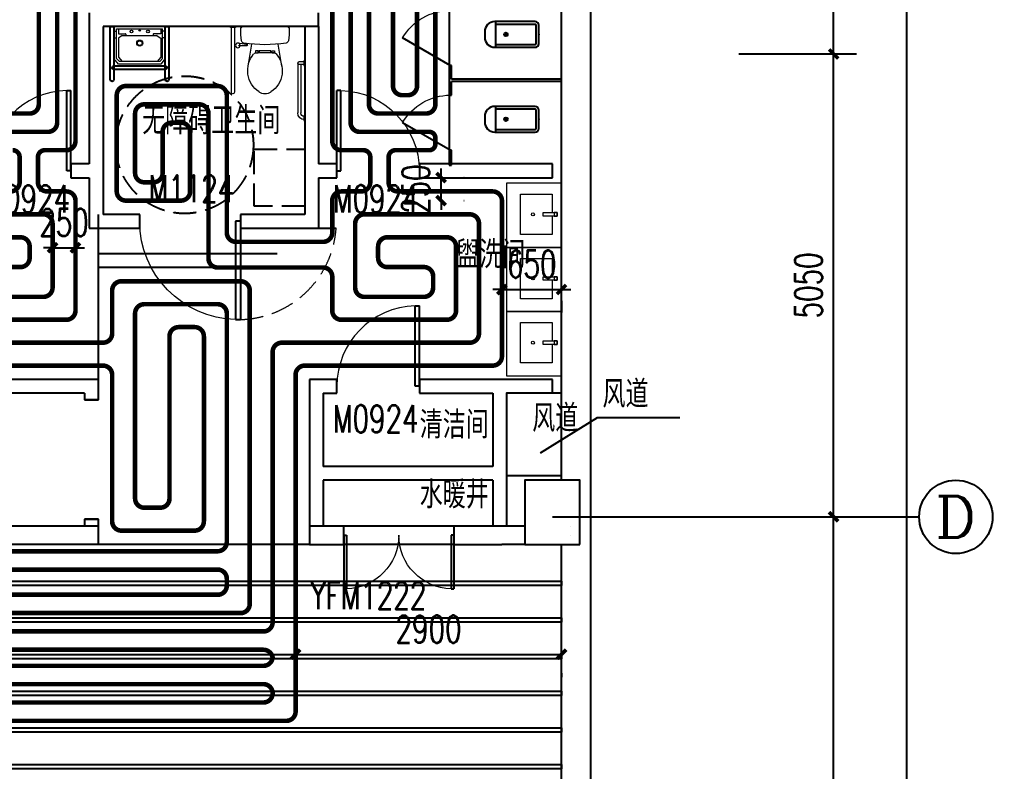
# Model space of a CAD drawing. Extents: x 2430460 to 2514560, y -608375 to -364775.
# Drawn here: x 2493671 to 2504282, y -447322 to -439117 of the extents above; entities that cross this region are included whole.
import ezdxf
from ezdxf.enums import TextEntityAlignment as Align

# ---------------------------------------------------------------- set-up
doc = ezdxf.new("R2010")
doc.units = 0
doc.header["$LTSCALE"] = 1000
doc.header["$MEASUREMENT"] = 0
doc.linetypes.add('DASH', pattern=[0.35, 0.25, -0.1])
for name, color, linetype, lineweight in [('A-FLOR-IDEN', 7, 'Continuous', 20), ('A-LVTRY', 145, 'Continuous', 20), ('洁具', 144, 'Continuous', 9)]:
    doc.layers.add(name, color=color, linetype=linetype, lineweight=lineweight)
for name, color, linetype in [('AXIS', 3, 'Continuous'), ('AXIS_TEXT', 7, 'Continuous'), ('COLUMN', 9, 'Continuous'), ('LATRINE', 6, 'Continuous'), ('LVTRY', 6, 'Continuous'), ('PIPE-地暖供', 4, 'Continuous'), ('PUB_DIM', 3, 'Continuous'), ('TH_DIM', 3, 'Continuous'), ('WALL', 9, 'Continuous'), ('WINDOW', 4, 'Continuous'), ('WINDOW_TEXT', 7, 'Continuous'), ('木龙骨', 23, 'Continuous')]:
    doc.layers.add(name, color=color, linetype=linetype)
doc.styles.add('_TCH_AXIS', font='COMPLEX', dxfattribs={"bigfont": 'GBCBIG'})
doc.styles.add('_TCH_DIM_T3', font='SIMPLEX', dxfattribs={"width": 0.705882, "bigfont": 'GBCBIG'})
doc.styles.add('_TCH_WINDOW', font='SIMPLEX', dxfattribs={"height": 3.5, "bigfont": 'GBCBIG'})
doc.styles.add('COMPLEX', font='COMPLEX')
doc.styles.add('ROS', font='simhei.ttf', dxfattribs={"width": 0.7})
doc.dimstyles.new('_TCH_ARCH&&100', dxfattribs={"dimtxt": 297.5, "dimasz": 100, "dimexe": 250, "dimexo": 300, "dimgap": 126.25, "dimtad": 1, "dimdec": 0, "dimzin": 0, "dimdsep": 46, "dimtxsty": '_TCH_DIM_T3', "dimblk": 'ARCHTICK', "dimcen": 0.09, "dimclrt": 7, "dimazin": 2, "dimtfac": 1, "dimtdec": 0, "dimtix": 1, "dimtmove": 2, "dimatfit": 3, "dimfxl": 30, "dimtolj": 1, "dimtzin": 0, "dimarcsym": 0})

# ---------------------------------------------------------------- blocks, each defined once
blk = doc.blocks.new('52')
at = {"layer": 'A-LVTRY'}
for p, q in [((2025964, -89344), (2025974, -89344)), ((2025964, -89397), (2025964, -89344)), ((2025897, -89971), (2025897, -89427)), ((2025930, -89954), (2025930, -89427)), ((2025970, -89354), (2025964, -89354)), ((2025970, -89387), (2025964, -89387)), ((2025974, -89397), (2025964, -89397)), ((2025174, -89652), (2025174, -90361)), ((2025207, -90361), (2025207, -89652)), ((2025355, -89937), (2025396, -90178)), ((2025725, -89937), (2025684, -90178)), ((2025964, -89954), (2025914, -89954)), ((2025964, -89944), (2025974, -89944)), ((2025964, -89997), (2025964, -89944)), ((2025435, -90084), (2025465, -90084)), ((2025435, -90106), (2025435, -90084)), ((2025465, -90084), (2025465, -90106)), ((2025475, -90106), (2025475, -90084)), ((2025605, -90084), (2025605, -90106)), ((2025615, -90084), (2025615, -90106)), ((2025645, -90084), (2025615, -90084)), ((2025645, -90106), (2025645, -90084)), ((2025914, -89987), (2025964, -89987)), ((2025974, -89997), (2025964, -89997)), ((2025333, -90174), (2025244, -90189)), ((2025259, -90164), (2025344, -90164)), ((2025352, -90170), (2025339, -90176)), ((2025465, -90106), (2025435, -90106)), ((2025475, -90101), (2025465, -90101)), ((2025605, -90106), (2025475, -90106)), ((2025605, -90101), (2025615, -90101)), ((2025615, -90106), (2025645, -90106)), ((2025164, -90361), (2025164, -90371)), ((2025217, -90361), (2025164, -90361)), ((2025217, -90371), (2025217, -90361))]:
    blk.add_line(p, q, dxfattribs=at)
blk.add_circle((2025244, -90164), 25, dxfattribs=at)
for centre, radius, start, end in [((2025970, -89427), 73, 90, 180), ((2025970, -89427), 40, 90, 180), ((2025190, -89652), 16.5, 0, 180), ((2025634, -89890), 283, 124.2055, 219.7691), ((2025540, -89751), 116, 55.7945, 124.2055), ((2025446, -89890), 283, 320.2309, 55.7945), ((2025914, -89971), 16.5, 90, 270), ((2025440, -90052), 30, 219.7691, 265.5534), ((2025540, -88761), 1325, 265.5534, 274.4466), ((2025641, -90052), 30, 274.4466, 320.2309), ((2025259, -90159), 4.47, 188.438, 270), ((2025314, -90219), 30, 99.3924, 170.5677), ((2025540, -91588), 1417, 80.6076, 99.3924), ((2025334, -90181), 7.2, 44.8093, 99.6071), ((2025349, -90181), 11.1, 71.5159, 152.1438), ((2025344, -90172), 8.66, 13.4092, 90), ((2025766, -90219), 30, 9.4323, 80.6076), ((2025956, -90326), 681, 170.5677, 181.2905), ((2025124, -90326), 681, 358.7095, 9.4323), ((2025305, -90341), 30, 181.2905, 270), ((2025775, -90341), 30, 270, 358.7095)]:
    blk.add_arc(centre, radius, start, end, dxfattribs=at)
blk = doc.blocks.new('$plan$00003700')
at = {"layer": '洁具'}
for p, q in [((-277, -51), (-251, -51)), ((-251, -349), (-251, -26)), ((-251, -26), (251, -26)), ((-232, -26), (-232, -79)), ((-232, -79), (-154, -79)), ((-191, -100), (-232, -127)), ((-191, -100), (189, -100)), ((-149, -84), (-149, -100)), ((148, -84), (148, -100)), ((232, -79), (153, -79)), ((192, -101), (232, -127)), ((232, -26), (232, -79)), ((251, -349), (251, -26)), ((279, -51), (253, -51)), ((-279, -123), (-251, -123)), ((-232, -127), (-232, -335)), ((232, -127), (232, -335)), ((281, -123), (253, -123)), ((-221, -381), (-251, -349)), ((-232, -335), (-191, -381)), ((222, -381), (-221, -381)), ((232, -335), (191, -381)), ((222, -381), (251, -349))]:
    blk.add_line(p, q, dxfattribs=at)
blk.add_lwpolyline([(280, -350), (230, -410), (-230, -410), (-280, -350), (-280, 0), (280, 0)], close=True, dxfattribs=at)
for centre, radius in [((-89, -56), 15), ((1, -44), 8), ((91, -54), 15), ((1, -182), 33.1), ((1, -182), 24.9)]:
    blk.add_circle(centre, radius, dxfattribs=at)
for centre, start, end in [((-154, -84), 0, 90), ((153, -84), 90, 180), ((189, -105), 57.2444, 90)]:
    blk.add_arc(centre, 5, start, end, dxfattribs=at)
blk = doc.blocks.new('A$C372F7DB2')
at = {"layer": 'LVTRY'}
for points in [[(-580, -40, -1), (-580, 0), (0, 0), (0, -40)], [(-470, -39, -1), (-431, -39), (-431, -600, -1), (-470, -600)], [(-580, -640, -1), (-580, -600), (0, -600), (0, -640)]]:
    blk.add_lwpolyline(points, format="xyb", close=True, dxfattribs=at)
at = {"layer": 'LVTRY', "rotation": 269.9999999999999}
blk.add_blockref('$plan$00003700', (0, -320, 0), dxfattribs=at)
blk = doc.blocks.new('$lvtry$00000200')
at = {"color": 0}
for p, q in [((-110, -40), (-110, -470)), ((100, -30), (-100, -30)), ((110, -470), (110, -40))]:
    blk.add_line(p, q, dxfattribs=at)
blk.add_lwpolyline([(100, 0), (-100, 0, 0.414214), (-140, -40), (-140, -480, 0.414214), (-30, -590), (30, -590, 0.414214), (140, -480), (140, -40, 0.414214)], format="xyb", close=True, dxfattribs=at)
blk.add_lwpolyline([(140, -470), (-140, -470)], dxfattribs=at)
blk.add_circle((0, -359), 20, dxfattribs=at)
for centre, start, end in [((-100, -40), 90, 180), ((100, -40), 0, 90)]:
    blk.add_arc(centre, 10, start, end, dxfattribs=at)
for p in [(0, 0), (0, -359)]:
    blk.add_point(p, dxfattribs=at)
blk = doc.blocks.new('A$C549865D3')
at = {"layer": 'A-LVTRY'}
blk.add_lwpolyline([(299, 430), (550, 430), (550, 0), (0, 0), (0, 430), (252, 430)], dxfattribs=at)
for points in [[(252, 500), (252, 458), (299, 458), (299, 500)], [(299, 500), (299, 310), (252, 310), (252, 500)]]:
    blk.add_lwpolyline(points, close=True, dxfattribs=at)
blk.add_circle((275, 170), 20, dxfattribs=at)
blk = doc.blocks.new('2313414')
at = {"layer": 'A-LVTRY'}
blk.add_lwpolyline([(1698294, -109163), (1698294, -108463), (1698894, -108463), (1698894, -109163)], close=True, dxfattribs=at)
at = {"layer": 'A-LVTRY', "xscale": -0.8, "yscale": 0.8, "zscale": 0.8, "rotation": 90}
blk.add_blockref('A$C549865D3', (1698741, -108582), dxfattribs=at)
blk = doc.blocks.new('_ArchTick')
at = {"color": 0, "linetype": 'ByBlock', "const_width": 0.4}
blk.add_lwpolyline([(-0.5, -0.5), (0.5, 0.5)], dxfattribs=at)
blk = doc.blocks.new('*D98')
at = {"layer": 'Defpoints', "color": 0, "transparency": 16777216}
for p in [(17435, 27360), (18767, 27360), (17435, 24410)]:
    blk.add_point(p, dxfattribs=at)
at = {"layer": 'PUB_DIM', "color": 0, "lineweight": -2, "transparency": 16777216}
for p, q in [((17735, 27360), (19017, 27360)), ((18767, 24410), (18767, 27360)), ((17735, 24410), (19017, 24410))]:
    blk.add_line(p, q, dxfattribs=at)
at = {"layer": 'PUB_DIM', "color": 0, "lineweight": -2, "transparency": 16777216, "xscale": 100, "yscale": 100, "zscale": 100}
for p, rotation in [((18767, 27360), 90), ((18767, 24410), 270)]:
    blk.add_blockref('_ArchTick', p, dxfattribs=dict(at, rotation=rotation))
at = {"layer": 'PUB_DIM', "color": 7, "transparency": 16777216, "insert": (18492, 25885), "char_height": 297.5, "attachment_point": 5, "rotation": 90, "style": '_TCH_DIM_T3'}
blk.add_mtext('\\A1;2950', dxfattribs=at)
blk = doc.blocks.new('*D99')
at = {"layer": 'Defpoints', "color": 0, "transparency": 16777216}
for p in [(17435, 24410), (18767, 24410), (17435, 19360)]:
    blk.add_point(p, dxfattribs=at)
at = {"layer": 'PUB_DIM', "color": 0, "lineweight": -2, "transparency": 16777216}
for p, q in [((17735, 24410), (19017, 24410)), ((18767, 19360), (18767, 24410)), ((17735, 19360), (19017, 19360))]:
    blk.add_line(p, q, dxfattribs=at)
at = {"layer": 'PUB_DIM', "color": 0, "lineweight": -2, "transparency": 16777216, "xscale": 100, "yscale": 100, "zscale": 100}
for p, rotation in [((18767, 24410), 90), ((18767, 19360), 270)]:
    blk.add_blockref('_ArchTick', p, dxfattribs=dict(at, rotation=rotation))
at = {"layer": 'PUB_DIM', "color": 7, "transparency": 16777216, "insert": (18492, 21885), "char_height": 297.5, "attachment_point": 5, "rotation": 90, "style": '_TCH_DIM_T3'}
blk.add_mtext('\\A1;5050', dxfattribs=at)
blk = doc.blocks.new('*D100')
at = {"layer": 'Defpoints', "color": 0, "transparency": 16777216}
for p in [(17435, 19360), (18767, 19360), (17435, 11360)]:
    blk.add_point(p, dxfattribs=at)
at = {"layer": 'PUB_DIM', "color": 0, "lineweight": -2, "transparency": 16777216}
for p, q in [((17735, 19360), (19017, 19360)), ((18767, 11360), (18767, 19360)), ((17735, 11360), (19017, 11360))]:
    blk.add_line(p, q, dxfattribs=at)
at = {"layer": 'PUB_DIM', "color": 0, "lineweight": -2, "transparency": 16777216, "xscale": 100, "yscale": 100, "zscale": 100}
for p, rotation in [((18767, 19360), 90), ((18767, 11360), 270)]:
    blk.add_blockref('_ArchTick', p, dxfattribs=dict(at, rotation=rotation))
at = {"layer": 'PUB_DIM', "color": 7, "transparency": 16777216, "insert": (18492, 15360), "char_height": 297.5, "attachment_point": 5, "rotation": 90, "style": '_TCH_DIM_T3'}
blk.add_mtext('\\A1;8000', dxfattribs=at)
blk = doc.blocks.new('*D104')
at = {"layer": 'Defpoints', "color": 0, "transparency": 16777216}
for p in [(18395, 27780), (19567, 27780), (18395, -3260)]:
    blk.add_point(p, dxfattribs=at)
at = {"layer": 'PUB_DIM', "color": 0, "lineweight": -2, "transparency": 16777216}
for p, q in [((18695, 27780), (19817, 27780)), ((19567, -3260), (19567, 27780)), ((18695, -3260), (19817, -3260))]:
    blk.add_line(p, q, dxfattribs=at)
at = {"layer": 'PUB_DIM', "color": 0, "lineweight": -2, "transparency": 16777216, "xscale": 100, "yscale": 100, "zscale": 100}
for p, rotation in [((19567, 27780), 90), ((19567, -3260), 270)]:
    blk.add_blockref('_ArchTick', p, dxfattribs=dict(at, rotation=rotation))
at = {"layer": 'PUB_DIM', "color": 7, "transparency": 16777216, "insert": (19292, 12260), "char_height": 297.5, "attachment_point": 5, "rotation": 90, "style": '_TCH_DIM_T3'}
blk.add_mtext('\\A1;31040', dxfattribs=at)
blk = doc.blocks.new('*D209')
at = {"layer": 'Defpoints', "color": 0, "transparency": 16777216}
for p in [(17435, 27360), (18767, 27360), (17435, 24410)]:
    blk.add_point(p, dxfattribs=at)
at = {"layer": 'PUB_DIM', "color": 0, "lineweight": -2, "transparency": 16777216}
for p, q in [((17735, 27360), (19017, 27360)), ((18767, 24410), (18767, 27360)), ((17735, 24410), (19017, 24410))]:
    blk.add_line(p, q, dxfattribs=at)
at = {"layer": 'PUB_DIM', "color": 0, "lineweight": -2, "transparency": 16777216, "xscale": 100, "yscale": 100, "zscale": 100}
for p, rotation in [((18767, 27360), 90), ((18767, 24410), 270)]:
    blk.add_blockref('_ArchTick', p, dxfattribs=dict(at, rotation=rotation))
at = {"layer": 'PUB_DIM', "color": 7, "transparency": 16777216, "insert": (18492, 25885), "char_height": 297.5, "attachment_point": 5, "rotation": 90, "style": '_TCH_DIM_T3'}
blk.add_mtext('\\A1;2950', dxfattribs=at)
blk = doc.blocks.new('*D210')
at = {"layer": 'Defpoints', "color": 0, "transparency": 16777216}
for p in [(17435, 24410), (18767, 24410), (17435, 19360)]:
    blk.add_point(p, dxfattribs=at)
at = {"layer": 'PUB_DIM', "color": 0, "lineweight": -2, "transparency": 16777216}
for p, q in [((17735, 24410), (19017, 24410)), ((18767, 19360), (18767, 24410)), ((17735, 19360), (19017, 19360))]:
    blk.add_line(p, q, dxfattribs=at)
at = {"layer": 'PUB_DIM', "color": 0, "lineweight": -2, "transparency": 16777216, "xscale": 100, "yscale": 100, "zscale": 100}
for p, rotation in [((18767, 24410), 90), ((18767, 19360), 270)]:
    blk.add_blockref('_ArchTick', p, dxfattribs=dict(at, rotation=rotation))
at = {"layer": 'PUB_DIM', "color": 7, "transparency": 16777216, "insert": (18492, 21885), "char_height": 297.5, "attachment_point": 5, "rotation": 90, "style": '_TCH_DIM_T3'}
blk.add_mtext('\\A1;5050', dxfattribs=at)
blk = doc.blocks.new('*D211')
at = {"layer": 'Defpoints', "color": 0, "transparency": 16777216}
for p in [(17435, 19360), (18767, 19360), (17435, 11360)]:
    blk.add_point(p, dxfattribs=at)
at = {"layer": 'PUB_DIM', "color": 0, "lineweight": -2, "transparency": 16777216}
for p, q in [((17735, 19360), (19017, 19360)), ((18767, 11360), (18767, 19360)), ((17735, 11360), (19017, 11360))]:
    blk.add_line(p, q, dxfattribs=at)
at = {"layer": 'PUB_DIM', "color": 0, "lineweight": -2, "transparency": 16777216, "xscale": 100, "yscale": 100, "zscale": 100}
for p, rotation in [((18767, 19360), 90), ((18767, 11360), 270)]:
    blk.add_blockref('_ArchTick', p, dxfattribs=dict(at, rotation=rotation))
at = {"layer": 'PUB_DIM', "color": 7, "transparency": 16777216, "insert": (18492, 15360), "char_height": 297.5, "attachment_point": 5, "rotation": 90, "style": '_TCH_DIM_T3'}
blk.add_mtext('\\A1;8000', dxfattribs=at)
blk = doc.blocks.new('*D215')
at = {"layer": 'Defpoints', "color": 0, "transparency": 16777216}
for p in [(18395, 27780), (19567, 27780), (18395, -3260)]:
    blk.add_point(p, dxfattribs=at)
at = {"layer": 'PUB_DIM', "color": 0, "lineweight": -2, "transparency": 16777216}
for p, q in [((18695, 27780), (19817, 27780)), ((19567, -3260), (19567, 27780)), ((18695, -3260), (19817, -3260))]:
    blk.add_line(p, q, dxfattribs=at)
at = {"layer": 'PUB_DIM', "color": 0, "lineweight": -2, "transparency": 16777216, "xscale": 100, "yscale": 100, "zscale": 100}
for p, rotation in [((19567, 27780), 90), ((19567, -3260), 270)]:
    blk.add_blockref('_ArchTick', p, dxfattribs=dict(at, rotation=rotation))
at = {"layer": 'PUB_DIM', "color": 7, "transparency": 16777216, "insert": (19292, 12260), "char_height": 297.5, "attachment_point": 5, "rotation": 90, "style": '_TCH_DIM_T3'}
blk.add_mtext('\\A1;31040', dxfattribs=at)
blk = doc.blocks.new('*D320')
at = {"layer": 'Defpoints', "color": 0, "transparency": 16777216}
for p in [(17435, 27360), (18767, 27360), (17435, 24410)]:
    blk.add_point(p, dxfattribs=at)
at = {"layer": 'PUB_DIM', "color": 0, "lineweight": -2, "transparency": 16777216}
for p, q in [((17735, 27360), (19017, 27360)), ((18767, 24410), (18767, 27360)), ((17735, 24410), (19017, 24410))]:
    blk.add_line(p, q, dxfattribs=at)
at = {"layer": 'PUB_DIM', "color": 0, "lineweight": -2, "transparency": 16777216, "xscale": 100, "yscale": 100, "zscale": 100}
for p, rotation in [((18767, 27360), 90), ((18767, 24410), 270)]:
    blk.add_blockref('_ArchTick', p, dxfattribs=dict(at, rotation=rotation))
at = {"layer": 'PUB_DIM', "color": 7, "transparency": 16777216, "insert": (18492, 25885), "char_height": 297.5, "attachment_point": 5, "rotation": 90, "style": '_TCH_DIM_T3'}
blk.add_mtext('\\A1;2950', dxfattribs=at)
blk = doc.blocks.new('*D321')
at = {"layer": 'Defpoints', "color": 0, "transparency": 16777216}
for p in [(17435, 24410), (18767, 24410), (17435, 19360)]:
    blk.add_point(p, dxfattribs=at)
at = {"layer": 'PUB_DIM', "color": 0, "lineweight": -2, "transparency": 16777216}
for p, q in [((17735, 24410), (19017, 24410)), ((18767, 19360), (18767, 24410)), ((17735, 19360), (19017, 19360))]:
    blk.add_line(p, q, dxfattribs=at)
at = {"layer": 'PUB_DIM', "color": 0, "lineweight": -2, "transparency": 16777216, "xscale": 100, "yscale": 100, "zscale": 100}
for p, rotation in [((18767, 24410), 90), ((18767, 19360), 270)]:
    blk.add_blockref('_ArchTick', p, dxfattribs=dict(at, rotation=rotation))
at = {"layer": 'PUB_DIM', "color": 7, "transparency": 16777216, "insert": (18492, 21885), "char_height": 297.5, "attachment_point": 5, "rotation": 90, "style": '_TCH_DIM_T3'}
blk.add_mtext('\\A1;5050', dxfattribs=at)
blk = doc.blocks.new('*D322')
at = {"layer": 'Defpoints', "color": 0, "transparency": 16777216}
for p in [(17435, 19360), (18767, 19360), (17435, 11360)]:
    blk.add_point(p, dxfattribs=at)
at = {"layer": 'PUB_DIM', "color": 0, "lineweight": -2, "transparency": 16777216}
for p, q in [((17735, 19360), (19017, 19360)), ((18767, 11360), (18767, 19360)), ((17735, 11360), (19017, 11360))]:
    blk.add_line(p, q, dxfattribs=at)
at = {"layer": 'PUB_DIM', "color": 0, "lineweight": -2, "transparency": 16777216, "xscale": 100, "yscale": 100, "zscale": 100}
for p, rotation in [((18767, 19360), 90), ((18767, 11360), 270)]:
    blk.add_blockref('_ArchTick', p, dxfattribs=dict(at, rotation=rotation))
at = {"layer": 'PUB_DIM', "color": 7, "transparency": 16777216, "insert": (18492, 15360), "char_height": 297.5, "attachment_point": 5, "rotation": 90, "style": '_TCH_DIM_T3'}
blk.add_mtext('\\A1;8000', dxfattribs=at)
blk = doc.blocks.new('*D326')
at = {"layer": 'Defpoints', "color": 0, "transparency": 16777216}
for p in [(18395, 27780), (19567, 27780), (18395, -3260)]:
    blk.add_point(p, dxfattribs=at)
at = {"layer": 'PUB_DIM', "color": 0, "lineweight": -2, "transparency": 16777216}
for p, q in [((18695, 27780), (19817, 27780)), ((19567, -3260), (19567, 27780)), ((18695, -3260), (19817, -3260))]:
    blk.add_line(p, q, dxfattribs=at)
at = {"layer": 'PUB_DIM', "color": 0, "lineweight": -2, "transparency": 16777216, "xscale": 100, "yscale": 100, "zscale": 100}
for p, rotation in [((19567, 27780), 90), ((19567, -3260), 270)]:
    blk.add_blockref('_ArchTick', p, dxfattribs=dict(at, rotation=rotation))
at = {"layer": 'PUB_DIM', "color": 7, "transparency": 16777216, "insert": (19292, 12260), "char_height": 297.5, "attachment_point": 5, "rotation": 90, "style": '_TCH_DIM_T3'}
blk.add_mtext('\\A1;31040', dxfattribs=at)
blk = doc.blocks.new('_FZHK')
blk.add_lwpolyline([(-0.5, -0.5), (0.5, -0.5), (0.5, 0.5), (-0.5, 0.5)], close=True)
blk = doc.blocks.new('*D428')
at = {"layer": 'Defpoints', "color": 0, "transparency": 16777216}
for p in [(17435, 27360), (18767, 27360), (17435, 24410)]:
    blk.add_point(p, dxfattribs=at)
at = {"layer": 'PUB_DIM', "color": 0, "lineweight": -2, "transparency": 16777216}
for p, q in [((17735, 27360), (19017, 27360)), ((18767, 24410), (18767, 27360)), ((17735, 24410), (19017, 24410))]:
    blk.add_line(p, q, dxfattribs=at)
at = {"layer": 'PUB_DIM', "color": 0, "lineweight": -2, "transparency": 16777216, "xscale": 100, "yscale": 100, "zscale": 100}
for p, rotation in [((18767, 27360), 90), ((18767, 24410), 270)]:
    blk.add_blockref('_ArchTick', p, dxfattribs=dict(at, rotation=rotation))
at = {"layer": 'PUB_DIM', "color": 7, "transparency": 16777216, "insert": (18492, 25885), "char_height": 297.5, "attachment_point": 5, "rotation": 90, "style": '_TCH_DIM_T3'}
blk.add_mtext('\\A1;2950', dxfattribs=at)
blk = doc.blocks.new('*D429')
at = {"layer": 'Defpoints', "color": 0, "transparency": 16777216}
for p in [(17435, 24410), (18767, 24410), (17435, 19360)]:
    blk.add_point(p, dxfattribs=at)
at = {"layer": 'PUB_DIM', "color": 0, "lineweight": -2, "transparency": 16777216}
for p, q in [((17735, 24410), (19017, 24410)), ((18767, 19360), (18767, 24410)), ((17735, 19360), (19017, 19360))]:
    blk.add_line(p, q, dxfattribs=at)
at = {"layer": 'PUB_DIM', "color": 0, "lineweight": -2, "transparency": 16777216, "xscale": 100, "yscale": 100, "zscale": 100}
for p, rotation in [((18767, 24410), 90), ((18767, 19360), 270)]:
    blk.add_blockref('_ArchTick', p, dxfattribs=dict(at, rotation=rotation))
at = {"layer": 'PUB_DIM', "color": 7, "transparency": 16777216, "insert": (18492, 21885), "char_height": 297.5, "attachment_point": 5, "rotation": 90, "style": '_TCH_DIM_T3'}
blk.add_mtext('\\A1;5050', dxfattribs=at)
blk = doc.blocks.new('*D430')
at = {"layer": 'Defpoints', "color": 0, "transparency": 16777216}
for p in [(17435, 19360), (18767, 19360), (17435, 11360)]:
    blk.add_point(p, dxfattribs=at)
at = {"layer": 'PUB_DIM', "color": 0, "lineweight": -2, "transparency": 16777216}
for p, q in [((17735, 19360), (19017, 19360)), ((18767, 11360), (18767, 19360)), ((17735, 11360), (19017, 11360))]:
    blk.add_line(p, q, dxfattribs=at)
at = {"layer": 'PUB_DIM', "color": 0, "lineweight": -2, "transparency": 16777216, "xscale": 100, "yscale": 100, "zscale": 100}
for p, rotation in [((18767, 19360), 90), ((18767, 11360), 270)]:
    blk.add_blockref('_ArchTick', p, dxfattribs=dict(at, rotation=rotation))
at = {"layer": 'PUB_DIM', "color": 7, "transparency": 16777216, "insert": (18492, 15360), "char_height": 297.5, "attachment_point": 5, "rotation": 90, "style": '_TCH_DIM_T3'}
blk.add_mtext('\\A1;8000', dxfattribs=at)
blk = doc.blocks.new('*D434')
at = {"layer": 'Defpoints', "color": 0, "transparency": 16777216}
for p in [(18395, 27780), (19567, 27780), (18395, -3260)]:
    blk.add_point(p, dxfattribs=at)
at = {"layer": 'PUB_DIM', "color": 0, "lineweight": -2, "transparency": 16777216}
for p, q in [((18695, 27780), (19817, 27780)), ((19567, -3260), (19567, 27780)), ((18695, -3260), (19817, -3260))]:
    blk.add_line(p, q, dxfattribs=at)
at = {"layer": 'PUB_DIM', "color": 0, "lineweight": -2, "transparency": 16777216, "xscale": 100, "yscale": 100, "zscale": 100}
for p, rotation in [((19567, 27780), 90), ((19567, -3260), 270)]:
    blk.add_blockref('_ArchTick', p, dxfattribs=dict(at, rotation=rotation))
at = {"layer": 'PUB_DIM', "color": 7, "transparency": 16777216, "insert": (19292, 12260), "char_height": 297.5, "attachment_point": 5, "rotation": 90, "style": '_TCH_DIM_T3'}
blk.add_mtext('\\A1;31040', dxfattribs=at)
blk = doc.blocks.new('_AXISO')
blk.add_circle((0, 0), 0.5)
at = {"layer": 'AXIS_TEXT', "style": 'COMPLEX', "width": 1.041667}
blk.add_attdef('A', text='', height=0.56, dxfattribs=at).set_placement((-0.25, -0.28), (0.25, -0.28), align=Align.FIT)
blk = doc.blocks.new('$DorLib2D$00000002')
for p, q in [((-0.5, 0), (-0.5, 0.4875)), ((-0.475, 0.4875), (-0.5, 0.4875)), ((-0.475, 0), (-0.475, 0.4875)), ((0.475, 0), (0.475, 0.4875)), ((0.475, 0.4875), (0.5, 0.4875)), ((0.5, 0), (0.5, 0.4875)), ((-0.5, 0), (-0.475, 0)), ((0.5, 0), (0.475, 0))]:
    blk.add_line(p, q)
at = {"lineweight": 13}
for centre, start, end in [((-0.4875, 0), 0, 88.53072), ((0.4875, 0), 91.46928, 180)]:
    blk.add_arc(centre, 0.4875, start, end, dxfattribs=at)
blk = doc.blocks.new('$DorLib2D$00000001')
for p, q in [((0.45, 0.975), (0.5, 0.975)), ((0.45, 0), (0.45, 0.975)), ((0.5, 0), (0.5, 0.975)), ((0.5, 0), (0.45, 0))]:
    blk.add_line(p, q)
at = {"lineweight": 13}
blk.add_arc((0.475, 0), 0.975, 91.46928, 180, dxfattribs=at)
blk = doc.blocks.new('$TCHSYS$APDOOR2D')
blk.add_line((0.5, 0), (0, 0.866))
at = {"lineweight": 13}
blk.add_arc((0.5, 0), 1, 120, 180, dxfattribs=at)
blk = doc.blocks.new('*D643')
at = {"layer": 'Defpoints', "color": 0, "transparency": 16777216}
for p in [(2496682, -445949), (2499582, -445949), (2499582, -446043)]:
    blk.add_point(p, dxfattribs=at)
at = {"layer": 'TH_DIM', "color": 0, "lineweight": -2, "transparency": 16777216}
for p, q in [((2496682, -446043), (2499582, -446043)), ((2496682, -446249), (2496682, -446293)), ((2499582, -446249), (2499582, -446293))]:
    blk.add_line(p, q, dxfattribs=at)
at = {"layer": 'TH_DIM', "color": 0, "lineweight": -2, "transparency": 16777216, "xscale": 100, "yscale": 100, "zscale": 100, "rotation": 180}
blk.add_blockref('_ArchTick', (2496682, -446043), dxfattribs=at)
at = {"layer": 'TH_DIM', "color": 0, "lineweight": -2, "transparency": 16777216, "xscale": 100, "yscale": 100, "zscale": 100}
blk.add_blockref('_ArchTick', (2499582, -446043), dxfattribs=at)
at = {"layer": 'TH_DIM', "color": 7, "transparency": 16777216, "insert": (2498132, -445768), "char_height": 297.5, "attachment_point": 5, "style": '_TCH_DIM_T3'}
blk.add_mtext('\\A1;2900', dxfattribs=at)
blk = doc.blocks.new('*D648')
at = {"layer": 'Defpoints', "color": 0, "transparency": 16777216}
for p in [(2498217, -440843), (2498269, -440843), (2498217, -441093)]:
    blk.add_point(p, dxfattribs=at)
at = {"layer": 'TH_DIM', "color": 0, "lineweight": -2, "transparency": 16777216}
for p, q in [((2498269, -440843), (2498269, -440743)), ((2498269, -441093), (2498269, -440843)), ((2498517, -440843), (2498519, -440843)), ((2498269, -441093), (2498269, -441193)), ((2498517, -441093), (2498519, -441093))]:
    blk.add_line(p, q, dxfattribs=at)
at = {"layer": 'TH_DIM', "color": 0, "lineweight": -2, "transparency": 16777216, "xscale": 100, "yscale": 100, "zscale": 100}
for p, rotation in [((2498269, -440843), 270), ((2498269, -441093), 90)]:
    blk.add_blockref('_ArchTick', p, dxfattribs=dict(at, rotation=rotation))
at = {"layer": 'TH_DIM', "color": 7, "transparency": 16777216, "insert": (2497994, -440968), "char_height": 297.5, "attachment_point": 5, "rotation": 90, "style": '_TCH_DIM_T3'}
blk.add_mtext('\\A1;250', dxfattribs=at)
blk = doc.blocks.new('*D649')
at = {"layer": 'Defpoints', "color": 0, "transparency": 16777216}
for p in [(2498932, -441885), (2499582, -441885), (2499582, -442063)]:
    blk.add_point(p, dxfattribs=at)
at = {"layer": 'TH_DIM', "color": 0, "lineweight": -2, "transparency": 16777216}
for p, q in [((2498932, -442063), (2498832, -442063)), ((2498932, -442063), (2499582, -442063)), ((2499582, -442063), (2499682, -442063)), ((2498932, -442185), (2498932, -442313)), ((2499582, -442185), (2499582, -442313))]:
    blk.add_line(p, q, dxfattribs=at)
at = {"layer": 'TH_DIM', "color": 0, "lineweight": -2, "transparency": 16777216, "xscale": 100, "yscale": 100, "zscale": 100}
blk.add_blockref('_ArchTick', (2498932, -442063), dxfattribs=at)
at = {"layer": 'TH_DIM', "color": 0, "lineweight": -2, "transparency": 16777216, "xscale": 100, "yscale": 100, "zscale": 100, "rotation": 180}
blk.add_blockref('_ArchTick', (2499582, -442063), dxfattribs=at)
at = {"layer": 'TH_DIM', "color": 7, "transparency": 16777216, "insert": (2499257, -441788), "char_height": 297.5, "attachment_point": 5, "style": '_TCH_DIM_T3'}
blk.add_mtext('\\A1;650', dxfattribs=at)
blk = doc.blocks.new('*D650')
at = {"layer": 'Defpoints', "color": 0, "transparency": 16777216}
for p in [(2494032, -441543), (2494282, -441543), (2494282, -441607)]:
    blk.add_point(p, dxfattribs=at)
at = {"layer": 'TH_DIM', "color": 0, "lineweight": -2, "transparency": 16777216}
for p, q in [((2494032, -441607), (2493932, -441607)), ((2494032, -441607), (2494282, -441607)), ((2494282, -441607), (2494382, -441607)), ((2494032, -441843), (2494032, -441857)), ((2494282, -441843), (2494282, -441857))]:
    blk.add_line(p, q, dxfattribs=at)
at = {"layer": 'TH_DIM', "color": 0, "lineweight": -2, "transparency": 16777216, "xscale": 100, "yscale": 100, "zscale": 100}
blk.add_blockref('_ArchTick', (2494032, -441607), dxfattribs=at)
at = {"layer": 'TH_DIM', "color": 0, "lineweight": -2, "transparency": 16777216, "xscale": 100, "yscale": 100, "zscale": 100, "rotation": 180}
blk.add_blockref('_ArchTick', (2494282, -441607), dxfattribs=at)
at = {"layer": 'TH_DIM', "color": 7, "transparency": 16777216, "insert": (2494157, -441332), "char_height": 297.5, "attachment_point": 5, "style": '_TCH_DIM_T3'}
blk.add_mtext('\\A1;250', dxfattribs=at)
blk = doc.blocks.new('*D655')
at = {"layer": 'Defpoints', "color": 0, "transparency": 16777216}
for p in [(2498217, -440843), (2498269, -440843), (2498217, -441093)]:
    blk.add_point(p, dxfattribs=at)
at = {"layer": 'TH_DIM', "color": 0, "lineweight": -2, "transparency": 16777216}
for p, q in [((2498269, -440843), (2498269, -440743)), ((2498269, -441093), (2498269, -440843)), ((2498517, -440843), (2498519, -440843)), ((2498269, -441093), (2498269, -441193)), ((2498517, -441093), (2498519, -441093))]:
    blk.add_line(p, q, dxfattribs=at)
at = {"layer": 'TH_DIM', "color": 0, "lineweight": -2, "transparency": 16777216, "xscale": 100, "yscale": 100, "zscale": 100}
for p, rotation in [((2498269, -440843), 270), ((2498269, -441093), 90)]:
    blk.add_blockref('_ArchTick', p, dxfattribs=dict(at, rotation=rotation))
at = {"layer": 'TH_DIM', "color": 7, "transparency": 16777216, "insert": (2497994, -440968), "char_height": 297.5, "attachment_point": 5, "rotation": 90, "style": '_TCH_DIM_T3'}
blk.add_mtext('\\A1;250', dxfattribs=at)
blk = doc.blocks.new('*D656')
at = {"layer": 'Defpoints', "color": 0, "transparency": 16777216}
for p in [(2498932, -441885), (2499582, -441885), (2499582, -442063)]:
    blk.add_point(p, dxfattribs=at)
at = {"layer": 'TH_DIM', "color": 0, "lineweight": -2, "transparency": 16777216}
for p, q in [((2498932, -442063), (2498832, -442063)), ((2498932, -442063), (2499582, -442063)), ((2499582, -442063), (2499682, -442063)), ((2498932, -442185), (2498932, -442313)), ((2499582, -442185), (2499582, -442313))]:
    blk.add_line(p, q, dxfattribs=at)
at = {"layer": 'TH_DIM', "color": 0, "lineweight": -2, "transparency": 16777216, "xscale": 100, "yscale": 100, "zscale": 100}
blk.add_blockref('_ArchTick', (2498932, -442063), dxfattribs=at)
at = {"layer": 'TH_DIM', "color": 0, "lineweight": -2, "transparency": 16777216, "xscale": 100, "yscale": 100, "zscale": 100, "rotation": 180}
blk.add_blockref('_ArchTick', (2499582, -442063), dxfattribs=at)
at = {"layer": 'TH_DIM', "color": 7, "transparency": 16777216, "insert": (2499257, -441788), "char_height": 297.5, "attachment_point": 5, "style": '_TCH_DIM_T3'}
blk.add_mtext('\\A1;650', dxfattribs=at)
blk = doc.blocks.new('*D657')
at = {"layer": 'Defpoints', "color": 0, "transparency": 16777216}
for p in [(2494032, -441543), (2494282, -441543), (2494282, -441607)]:
    blk.add_point(p, dxfattribs=at)
at = {"layer": 'TH_DIM', "color": 0, "lineweight": -2, "transparency": 16777216}
for p, q in [((2494032, -441607), (2493932, -441607)), ((2494032, -441607), (2494282, -441607)), ((2494282, -441607), (2494382, -441607)), ((2494032, -441843), (2494032, -441857)), ((2494282, -441843), (2494282, -441857))]:
    blk.add_line(p, q, dxfattribs=at)
at = {"layer": 'TH_DIM', "color": 0, "lineweight": -2, "transparency": 16777216, "xscale": 100, "yscale": 100, "zscale": 100}
blk.add_blockref('_ArchTick', (2494032, -441607), dxfattribs=at)
at = {"layer": 'TH_DIM', "color": 0, "lineweight": -2, "transparency": 16777216, "xscale": 100, "yscale": 100, "zscale": 100, "rotation": 180}
blk.add_blockref('_ArchTick', (2494282, -441607), dxfattribs=at)
at = {"layer": 'TH_DIM', "color": 7, "transparency": 16777216, "insert": (2494157, -441332), "char_height": 297.5, "attachment_point": 5, "style": '_TCH_DIM_T3'}
blk.add_mtext('\\A1;250', dxfattribs=at)
blk = doc.blocks.new('A$C5D18424C')
for p, q in [((13150, 22510), (13343.9, 22510)), ((13050, 19060), (10750, 19060))]:
    blk.add_line(p, q)
at = {"linetype": 'DASH'}
blk.add_lwpolyline([(12450, 23372.6), (13000, 23372.6), (13000, 22747.6), (12450, 22747.6)], close=True, dxfattribs=at)
blk.add_lwpolyline([(15800, 20710), (15200, 20710), (15200, 19810), (15800, 19810)], close=True)
blk.add_lwpolyline([(15570.9, 20057), (16192.4, 20445.7), (17091.2, 20445.7)])
blk.add_circle((11689.9, 23418.9), 750, dxfattribs=at)
at = {"linetype": 'DASH', "lineweight": 13}
blk.add_arc((12272.5, 22584.7), 1072.5, 271.46928, 356.00891, dxfattribs=at)
at = {"layer": 'AXIS'}
blk.add_line((15700, 19360), (19700, 19360), dxfattribs=at)
at = {"layer": 'LATRINE'}
for p, q in [((14574.5, 24885, 400), (14574.5, 24285, 400)), ((14599.5, 24285), (14574.5, 24285)), ((14574.5, 24285), (14574.5, 24122.5)), ((14599.5, 24135), (14599.5, 24285)), ((14574.5, 24122.5), (14574.5, 23960)), ((15800, 24135), (14599.5, 24135)), ((15800, 24110), (14599.5, 24110)), ((14599.5, 23960), (14599.5, 24110)), ((15800, 24110), (15800, 24135)), ((14574.5, 23960), (14599.5, 23960)), ((14574.5, 23960, 400), (14574.5, 23360, 400)), ((14599.5, 23360), (14574.5, 23360)), ((14574.5, 23360), (14574.5, 23197.5)), ((14599.5, 23197.5), (14599.5, 23360)), ((14574.5, 23197.5), (14599.5, 23197.5))]:
    blk.add_line(p, q, dxfattribs=at)
at = {"layer": 'WALL'}
for p, q in [((16120, 19360), (16120, 27780)), ((15800, 19760), (15800, 27160)), ((10650, 24860), (10650, 23210)), ((13150, 24710), (13150, 24860)), ((10800, 24710), (10800, 23160)), ((11650, 24710), (10800, 24710)), ((12962.5, 24710), (11650, 24710)), ((13150, 24710), (12962.5, 24710)), ((13000, 24710), (13000, 23160)), ((13150, 24710), (13150, 23210)), ((10650, 23210), (10450, 23210)), ((10450, 23210), (10450, 23060)), ((10800, 23160), (10800, 22660)), ((13000, 23160), (13000, 22660)), ((13350, 23210), (13150, 23210)), ((13350, 23060), (13350, 23210)), ((15700, 23210), (14250, 23210)), ((14250, 23210), (14250, 23060)), ((15700, 23060), (15700, 23210)), ((10450, 23060), (10650, 23060)), ((10650, 23060), (10650, 22510)), ((13150, 23060), (13350, 23060)), ((13150, 23060), (13150, 22510)), ((14250, 23060), (15700, 23060)), ((11200, 22660), (10800, 22660)), ((11200, 22510), (11200, 22660)), ((13000, 22660), (12300, 22660)), ((12300, 22660), (12300, 22510)), ((10650, 22510), (11200, 22510)), ((12300, 22510), (13150, 22510)), ((10750, 20860), (8000, 20860)), ((10750, 20635), (10750, 20860)), ((13350, 20860), (13050, 20860)), ((13050, 20860), (13050, 19860)), ((13350, 20710), (13350, 20860)), ((15150, 20860), (14250, 20860)), ((14250, 20860), (14250, 20710)), ((15700, 20860), (15150, 20860)), ((15700, 20710), (15700, 20860)), ((10600, 20710), (8000, 20710)), ((10600, 20710), (10600, 20635)), ((13200, 20710), (13350, 20710)), ((13200, 20710), (13200, 19910)), ((14250, 20710), (15050, 20710)), ((15050, 20710), (15050, 19910)), ((15700, 20710), (15200, 20710)), ((15200, 20710), (15200, 19860)), ((10600, 20635), (10750, 20635)), ((13050, 19860), (13050, 19260)), ((15050, 19910), (13200, 19910)), ((15200, 19860), (15200, 19260)), ((13200, 19760), (13200, 19260)), ((15050, 19760), (13200, 19760)), ((15050, 19760), (15050, 19260)), ((10750, 19334.5), (10600, 19334.5)), ((10600, 19334.5), (10600, 19260)), ((10750, 19260), (10750, 19334.5)), ((15900, 19360), (15900, 19360)), ((16120, 11360), (16120, 19360)), ((10750, 19260), (8000, 19260)), ((10750, 19060), (10750, 19260)), ((13425.3, 19260), (13050, 19260)), ((13050, 19260), (13050, 19060)), ((13425.3, 19060), (13425.3, 19260)), ((15150, 19260), (14625.3, 19260)), ((14625.3, 19260), (14625.3, 19060)), ((15400, 19260), (15150, 19260)), ((15900, 19260), (15900, 19260)), ((15900, 19160), (15900, 19160)), ((10750, 19060), (8000, 19060)), ((13050, 19060), (13425.3, 19060)), ((14625.3, 19060), (15150, 19060)), ((15400, 19060), (15150, 19060)), ((15800, 11710), (15800, 19060))]:
    blk.add_line(p, q, dxfattribs=at)
at = {"layer": 'WINDOW', "linetype": 'DASH'}
for p, q in [((10750, 20635), (10600, 20635)), ((10600, 19334.5), (10750, 19334.5))]:
    blk.add_line(p, q, dxfattribs=at)
at = {"layer": 'WINDOW'}
for p, q in [((14625.3, 19260), (13425.3, 19260)), ((14625.3, 19060), (13425.3, 19060))]:
    blk.add_line(p, q, dxfattribs=at)
at = {"rotation": 90}
blk.add_blockref('A$C372F7DB2', (10879.4, 24710), dxfattribs=at)
at = {"layer": 'A-LVTRY', "extrusion": (0, 0, -1), "zscale": -1, "rotation": 180}
blk.add_blockref('52', (2012973.6, -65660.8), dxfattribs=at)
at = {"layer": 'A-LVTRY', "xscale": -1}
for p in [(1714093.5, 131462.2), (1714093.5, 130762.2), (1714093.5, 130062.2)]:
    blk.add_blockref('2313414', p, dxfattribs=at)
at = {"layer": 'AXIS'}
ref = blk.add_blockref('_AXISO', (20100, 19360), dxfattribs=dict(at, xscale=800, yscale=800, zscale=800))
ref.add_attrib('A', 'D', dxfattribs={"layer": 'AXIS_TEXT', "height": 452.5, "style": '_TCH_AXIS', "width": 1.235294}).set_placement((19873.7, 19133.8), (20326.3, 19133.8), align=Align.FIT)
at = {"layer": 'COLUMN', "xscale": 699.9999999129213, "yscale": 600, "zscale": 600, "rotation": 90}
blk.add_blockref('_FZHK', (15700, 19410), dxfattribs=at)
at = {"layer": 'LATRINE', "xscale": 600, "yscale": -600, "zscale": 25, "rotation": 270}
for p in [(14587, 24585), (14587, 23660)]:
    blk.add_blockref('$TCHSYS$APDOOR2D', p, dxfattribs=at)
at = {"layer": 'LVTRY', "extrusion": (0, 0, -1), "xscale": -1, "zscale": -1, "rotation": 90}
for p in [(-15552.2, 24622.5, 0), (-15552.2, 23697.5, 0)]:
    blk.add_blockref('$lvtry$00000200', p, dxfattribs=at)
at = {"layer": 'WINDOW'}
ref = blk.add_blockref('$DorLib2D$00000001', (10000, 23135), dxfattribs=dict(at, xscale=-900, yscale=-900, zscale=-900, rotation=180.0000000000262))
ref.add_attrib('A', 'M0924', (9505, 22681.4), dxfattribs={"layer": 'WINDOW_TEXT', "height": 297.5, "style": '_TCH_WINDOW', "width": 0.705882})
ref = blk.add_blockref('$DorLib2D$00000001', (13800, 23135), dxfattribs=dict(at, xscale=900, yscale=-900, zscale=900, rotation=180.0000000000052))
ref.add_attrib('A', 'M0924', (13305, 22681.4), dxfattribs={"layer": 'WINDOW_TEXT', "height": 297.5, "style": '_TCH_WINDOW', "width": 0.705882})
ref = blk.add_blockref('$DorLib2D$00000001', (11750, 22585), dxfattribs=dict(at, xscale=-1100, yscale=1100, zscale=-1100, rotation=180.0000000000028))
ref.add_attrib('A', 'M1124', (11295, 22791.2), dxfattribs={"layer": 'WINDOW_TEXT', "height": 297.5, "style": '_TCH_WINDOW', "width": 0.705882})
ref = blk.add_blockref('$DorLib2D$00000001', (13800, 20785), dxfattribs=dict(at, xscale=-900, yscale=-900, zscale=-900, rotation=179.9999999999935))
ref.add_attrib('A', 'M0924', (13305, 20281.4), dxfattribs={"layer": 'WINDOW_TEXT', "height": 297.5, "rotation": 360, "style": '_TCH_WINDOW', "width": 0.705882})
ref = blk.add_blockref('$DorLib2D$00000002', (14025.3, 19160), dxfattribs=dict(at, xscale=-1200, yscale=1200, zscale=-1200, rotation=180))
ref.add_attrib('A', 'YFM1222', (13065.8, 18351.6), dxfattribs={"layer": 'WINDOW_TEXT', "height": 297.5, "style": '_TCH_WINDOW', "width": 0.705882})
at = {"layer": 'A-FLOR-IDEN', "style": 'ROS', "width": 0.7}
for s, p in [('无障碍卫生间', (11227.7, 23561.9)), ('盥洗间', (14650.6, 22100.8)), ('风道', (16246.5, 20578.4)), ('风道', (15480.3, 20315.1)), ('清洁间', (14253.6, 20243.2)), ('水暖井', (14253.6, 19481.6))]:
    blk.add_text(s, height=262.87, dxfattribs=at).set_placement(p)
at = {"layer": 'PUB_DIM'}
for p1, p2, distance, picture, middle in [((18394.6, -3260), (18394.6, 27780), -1172.6, '*D104', (19292.2, 12260)), ((18394.6, -3260), (18394.6, 27780), -1172.6, '*D215', (19292.2, 12260)), ((18394.6, -3260), (18394.6, 27780), -1172.6, '*D326', (19292.2, 12260)), ((18394.6, -3260), (18394.6, 27780), -1172.6, '*D434', (19292.2, 12260)), ((17435.2, 24410), (17435.2, 27360), -1332.2, '*D98', (18492.4, 25885)), ((17435.2, 24410), (17435.2, 27360), -1332.2, '*D209', (18492.4, 25885)), ((17435.2, 24410), (17435.2, 27360), -1332.2, '*D320', (18492.4, 25885)), ((17435.2, 24410), (17435.2, 27360), -1332.2, '*D428', (18492.4, 25885)), ((17435.2, 19360), (17435.2, 24410), -1332.2, '*D99', (18492.4, 21885)), ((17435.2, 19360), (17435.2, 24410), -1332.2, '*D210', (18492.4, 21885)), ((17435.2, 19360), (17435.2, 24410), -1332.2, '*D321', (18492.4, 21885)), ((17435.2, 19360), (17435.2, 24410), -1332.2, '*D429', (18492.4, 21885)), ((17435.2, 11360), (17435.2, 19360), -1332.2, '*D100', (18492.4, 15360)), ((17435.2, 11360), (17435.2, 19360), -1332.2, '*D211', (18492.4, 15360)), ((17435.2, 11360), (17435.2, 19360), -1332.2, '*D322', (18492.4, 15360)), ((17435.2, 11360), (17435.2, 19360), -1332.2, '*D430', (18492.4, 15360))]:
    dim = blk.add_aligned_dim(p1=p1, p2=p2, distance=distance, dimstyle='_TCH_ARCH&&100', dxfattribs=at)
    dim.commit()
    dim.dimension.update_dxf_attribs({"geometry": picture, "text_midpoint": middle})

msp = doc.modelspace()

# ---------------------------------------------------------------- linework, layer by layer
for p, q in [((2496482.5, -441673.3), (2494532, -441673.3)), ((2496482.5, -441673.3), (2494532, -441673.3)), ((2496482.5, -441823.3), (2494532, -441823.3)), ((2496482.5, -441823.3), (2494532, -441823.3))]:
    msp.add_line(p, q)
for points in [[(2494532, -442893.3), (2494532, -441243.3)], [(2494532, -442893.3), (2494532, -441243.3)], [(2494532, -443043.3), (2494532, -441393.3)], [(2494532, -443043.3), (2494532, -441393.3)]]:
    msp.add_lwpolyline(points)
at = {"layer": 'PIPE-地暖供', "const_width": 50}
for points in [[(2493032, -442393.3), (2494182, -442393.3, 0.4142136), (2494282, -442293.3), (2494282, -441093.3, 0.4142136), (2494182, -440993.3), (2493972.7, -440993.3, -0.4142136), (2493872.7, -440893.3), (2493872.7, -440618.3, -0.4142136), (2493947.7, -440543.3), (2494182, -440543.3, 0.4142136), (2494282, -440443.3), (2494282, -436693.3, 0.4142136), (2494182, -436593.3), (2493257, -436593.3, 0.4142136)], [(2497082, -436693.3), (2497082, -440443.3, 0.4142136), (2497182, -440543.3), (2497421.5, -440543.3, -0.4142136), (2497496.5, -440618.3), (2497496.5, -440893.3, -0.4142136), (2497396.5, -440993.3), (2497182, -440993.3, 0.4142136), (2497082, -441093.3), (2497082, -441443.3, -0.4142136), (2496982, -441543.3), (2496032, -441543.3, -0.4142136), (2495932, -441443.3), (2495932, -439943.3, 0.4142136), (2495832, -439843.3), (2494832, -439843.3, 0.4142136), (2494732, -439943.3), (2494732, -440993.3, 0.4142136), (2494832, -441093.3), (2495432, -441093.3, 0.4142136), (2495532, -440993.3), (2495532, -440343.3, 0.4142136), (2495432, -440243.3), (2495332, -440243.3, 0.4142136), (2495232, -440343.3), (2495232, -440793.3, -0.4142136), (2495132, -440893.3), (2495032, -440893.3, -0.4142136), (2494932, -440793.3), (2494932, -440143.3, -0.4142136), (2495032, -440043.3), (2495632, -440043.3, -0.4142136), (2495732, -440143.3), (2495732, -441723.3, 0.4142136), (2495832, -441823.3), (2496982, -441823.3, -0.4142136), (2497082, -441923.3), (2497082, -442293.3, 0.4142136), (2497182, -442393.3), (2498332, -442393.3, 0.4142136), (2498432, -442293.3), (2498432, -441593.3, 0.4142136), (2498332, -441493.3), (2497682, -441493.3, 0.4142136), (2497582, -441593.3), (2497582, -441718.3, 0.4142136), (2497682, -441818.3), (2498082, -441818.3, -0.4142136), (2498182, -441918.3), (2498182, -442043.3, -0.4142136), (2498082, -442143.3), (2497432, -442143.3, -0.4142136), (2497332, -442043.3), (2497332, -441343.3, -0.4142136), (2497432, -441243.3), (2498582, -441243.3, -0.4142136), (2498682, -441343.3), (2498682, -442543.3, -0.4142136), (2498582, -442643.3), (2496532, -442643.3, 0.4142136), (2496432, -442743.3), (2496432, -445693.3, -0.4142136), (2496332, -445793.3), (2487732, -445793.3, -0.4142136)], [(2497482, -437093.3), (2497482, -440043.3, 0.4142136), (2497582, -440143.3), (2498106.5, -440143.3, 0.4142136), (2498206.5, -440043.3), (2498206.5, -436693.3, 0.4142136)], [(2493457, -436793.3), (2493982, -436793.3, -0.4142136), (2494082, -436893.3), (2494082, -440243.3, -0.4142136), (2493982, -440343.3), (2493223.7, -440343.3, 0.4142136)], [(2492032, -446768.3), (2496582, -446768.3, 0.4142136), (2496682, -446668.3), (2496682, -442993.3, -0.4142136), (2496782, -442893.3), (2498832, -442893.3, 0.4142136), (2498932, -442793.3), (2498932, -441093.3, 0.4142136), (2498832, -440993.3), (2497796.5, -440993.3, -0.4142136), (2497696.5, -440893.3), (2497696.5, -440618.3, -0.4142136), (2497771.5, -440543.3), (2498139.8, -440543.3, 0.4142136), (2498206.5, -440476.6), (2498206.5, -440409.9, 0.4142136), (2498139.8, -440343.3), (2497382, -440343.3, -0.4142136), (2497282, -440243.3), (2497282, -436893.3, -0.4142136)], [(2498006.5, -436893.3), (2498006.5, -439843.3, -0.4142136), (2497906.5, -439943.3), (2497844.3, -439943.3, -0.4142136), (2497744.3, -439843.3), (2497744.3, -437093.3, 0.4142136)], [(2493257, -440143.3), (2493782, -440143.3, 0.4142136), (2493882, -440043.3), (2493882, -437093.3, 0.4142136), (2493782, -436993.3), (2493719.5, -436993.3, 0.4142136), (2493619.5, -437093.3)], [(2493597.7, -440543.3, -0.4142136), (2493672.7, -440618.3), (2493672.7, -440893.3, -0.4142136), (2493572.7, -440993.3)], [(2492782, -441243.3), (2493932, -441243.3, -0.4142136), (2494032, -441343.3), (2494032, -442043.3, -0.4142136), (2493932, -442143.3), (2493282, -442143.3, -0.4142136)], [(2493282, -441818.3), (2493682, -441818.3, 0.4142136), (2493782, -441718.3), (2493782, -441593.3, 0.4142136), (2493682, -441493.3), (2493032, -441493.3, 0.4142136)], [(2487832, -445593.3), (2496082, -445593.3, 0.4142136), (2496182, -445493.3), (2496182, -442073.3, 0.4142136), (2496082, -441973.3), (2494782, -441973.3, 0.4142136), (2494682, -442073.3), (2494682, -442543.3, -0.4142136), (2494582, -442643.3), (2492782, -442643.3, -0.4142136)], [(2492532, -442893.3), (2494582, -442893.3, -0.4142136), (2494682, -442993.3), (2494682, -444593.3, 0.4142136), (2494782, -444693.3), (2495582, -444693.3, 0.4142136), (2495682, -444593.3), (2495682, -442573.3, 0.4142136), (2495582, -442473.3), (2495407, -442473.3, 0.4142136), (2495307, -442573.3), (2495307, -444343.3, -0.4142136), (2495207, -444443.3), (2495032, -444443.3, -0.4142136), (2494932, -444343.3), (2494932, -442323.3, -0.4142136), (2495032, -442223.3), (2495832, -442223.3, -0.4142136), (2495932, -442323.3), (2495932, -444818.3, -0.4142136), (2495832, -444918.3), (2488132, -444918.3, 0.4142136)], [(2488132, -445118.3), (2495832, -445118.3, -0.4142136), (2495932, -445218.3), (2495932, -445293.3, -0.4142136), (2495832, -445393.3), (2487932, -445393.3, -0.4142136)], [(2487632, -445993.3), (2496332, -445993.3, -0.4142136), (2496432, -446093.3), (2496432, -446068.3, -0.4142136), (2496332, -446168.3), (2492032, -446168.3, 0.4142136)], [(2492032, -446368.3), (2496332, -446368.3, -0.4142136), (2496432, -446468.3), (2496432, -446468.3, -0.4142136), (2496332, -446568.3), (2492032, -446568.3, 0.4142136)]]:
    msp.add_lwpolyline(points, format="xyb", dxfattribs=at)
at = {"layer": '木龙骨', "color": 253}
for points in [[(2443182, -445243.3), (2499582, -445243.3), (2499582, -445293.3), (2443182, -445293.3)], [(2443182, -445643.3), (2499582, -445643.3), (2499582, -445693.3), (2443182, -445693.3)], [(2443182, -446043.3), (2499582, -446043.3), (2499582, -446093.3), (2443182, -446093.3)], [(2443182, -446443.3), (2499582, -446443.3), (2499582, -446493.3), (2443182, -446493.3)], [(2443182, -446843.3), (2499582, -446843.3), (2499582, -446893.3), (2443182, -446893.3)], [(2443182, -447243.3), (2499582, -447243.3), (2499582, -447293.3), (2443182, -447293.3)]]:
    msp.add_lwpolyline(points, dxfattribs=at)

# ---------------------------------------------------------------- block references
msp.add_blockref('A$C5D18424C', (2483782, -463903.3))

# ---------------------------------------------------------------- dimensions: what is measured, and where the dimension line sits
at = {"layer": 'TH_DIM'}
for p1, p2, distance, picture, middle in [((2498217.3, -441093.3), (2498217.3, -440843.3), -51.3, '*D648', (2497993.5, -440968.3)), ((2498217.3, -441093.3), (2498217.3, -440843.3), -51.3, '*D655', (2497993.5, -440968.3)), ((2494032, -441543.3), (2494282, -441543.3), -64, '*D650', (2494157, -441332.3)), ((2494032, -441543.3), (2494282, -441543.3), -64, '*D657', (2494157, -441332.3)), ((2498932, -441885.1), (2499582, -441885.1), -177.8, '*D649', (2499257, -441787.9)), ((2498932, -441885.1), (2499582, -441885.1), -177.8, '*D656', (2499257, -441787.9)), ((2496682, -445948.9), (2499582, -445948.9), -94.3, '*D643', (2498132, -445768.3))]:
    dim = msp.add_aligned_dim(p1=p1, p2=p2, distance=distance, dimstyle='_TCH_ARCH&&100', dxfattribs=at)
    dim.commit()
    dim.dimension.update_dxf_attribs({"geometry": picture, "text_midpoint": middle})

doc.saveas('drawing.dxf')
